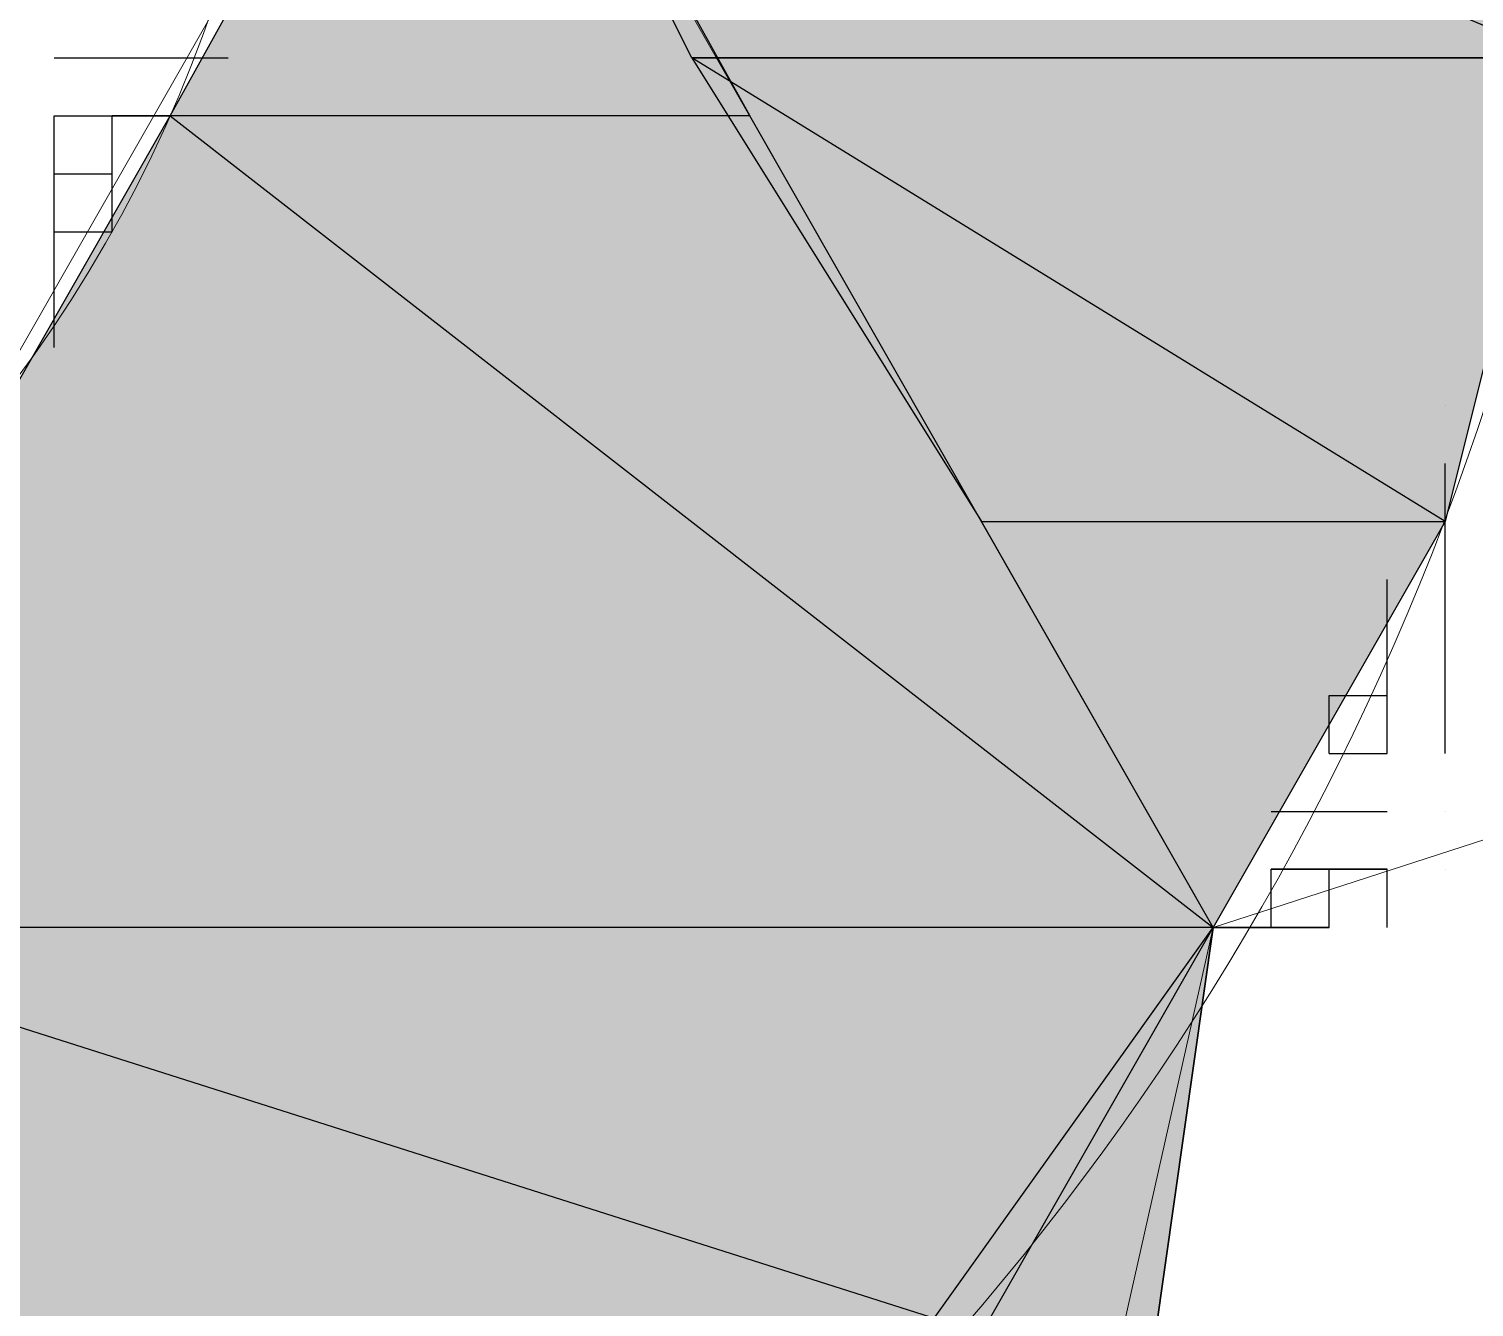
# Model space of a CAD drawing. Header units: millimetres. Extents: x 6 to 745025, y -1528 to 119936.
# Drawn here: x 181.817 to 182.873, y 108.618 to 109.552 of the extents above; entities that cross this region are included whole.
import ezdxf

# ---------------------------------------------------------------- set-up
doc = ezdxf.new("R2010")
doc.units = ezdxf.units.MM
doc.header["$MEASUREMENT"] = 0
doc.layers.get('0').update_dxf_attribs({"linetype": 'CONTINUOUS'})

msp = doc.modelspace()

# ---------------------------------------------------------------- hatches: boundary and pattern name
at = {"true_color": 0x000006}
msp.add_hatch(color=0, dxfattribs=at).paths.add_polyline_path([(182.1321, 109.8691), (182.3438, 109.4881), (181.9204, 109.4881)])
at = {"true_color": 0x000003}
h = msp.add_hatch(color=0, dxfattribs=at)
h.paths.add_polyline_path([(182.9788, 109.8691), (182.1321, 109.8691), (182.9364, 109.5304)])
h.paths.add_polyline_path([(182.1321, 109.8691), (182.9364, 109.5304), (182.3014, 109.5304)])
h = msp.add_hatch(color=0, dxfattribs=at)
h.paths.add_polyline_path([(182.3014, 109.5304), (182.5131, 109.1918), (182.8518, 109.1918)])
h.paths.add_polyline_path([(182.5131, 109.1918), (182.8518, 109.1918), (182.6824, 108.8954)])
msp.add_hatch(color=0, dxfattribs=at).paths.add_polyline_path([(182.3014, 109.5304), (182.9364, 109.5304), (182.8518, 109.1918)])
at = {"true_color": 0x000006}
h = msp.add_hatch(color=0, dxfattribs=at)
h.paths.add_polyline_path([(182.3438, 109.4881), (181.9204, 109.4881), (182.6824, 108.8954)])
h.paths.add_polyline_path([(181.9204, 109.4881), (182.6824, 108.8954), (181.5818, 108.8954)])
at = {"true_color": 0x000003}
h = msp.add_hatch(color=0, dxfattribs=at)
h.paths.add_polyline_path([(182.6824, 108.8954), (181.5818, 108.8954), (182.5131, 108.5991)])
h.paths.add_polyline_path([(181.5818, 108.8954), (182.5131, 108.5991), (181.4124, 108.5991)])
at = {"true_color": 0x000005}
h = msp.add_hatch(color=0, dxfattribs=at)
h.paths.add_polyline_path([(182.6401, 108.5991), (182.6824, 108.8954)])
h.paths.add_polyline_path([(182.6824, 108.8954), (182.6401, 108.5991), (182.4708, 108.5991)])

# ---------------------------------------------------------------- linework, layer by layer
at = {"color": 0, "linetype": 'Continuous', "lineweight": 25, "true_color": 0x000001}
for p, q in [((181.8358, 109.5304), (181.8358, 109.5304)), ((181.8358, 109.5304), (181.8358, 109.5304)), ((181.8358, 109.5304), (181.8358, 109.5304)), ((181.8358, 109.5304), (181.8358, 109.5304)), ((181.8358, 109.5304), (181.8358, 109.5304)), ((181.8358, 109.5304), (181.8358, 109.5304)), ((181.8358, 109.5304), (181.8358, 109.5304)), ((181.8358, 109.5304), (181.8358, 109.5304)), ((181.8781, 109.5304), (181.8781, 109.5304)), ((181.8781, 109.5304), (181.8781, 109.5304)), ((181.8781, 109.5304), (181.8781, 109.5304)), ((181.8781, 109.5304), (181.8781, 109.5304)), ((181.8781, 109.5304), (181.8781, 109.5304)), ((181.8781, 109.5304), (181.8781, 109.5304)), ((181.8781, 109.5304), (181.8781, 109.5304)), ((181.9204, 109.5304), (181.9204, 109.5304)), ((181.9204, 109.5304), (181.9204, 109.5304)), ((181.9204, 109.5304), (181.9204, 109.5304)), ((181.9204, 109.5304), (181.9204, 109.5304)), ((181.8358, 109.4881), (181.8781, 109.4881)), ((181.8358, 109.4881), (181.8781, 109.4881)), ((181.8358, 109.4881), (181.8781, 109.4881)), ((181.8781, 109.4458), (181.8781, 109.4881)), ((181.8781, 109.4458), (181.8781, 109.4881)), ((181.8781, 109.4458), (181.8781, 109.4881)), ((181.8781, 109.4881), (181.8781, 109.4881)), ((181.8781, 109.4881), (181.8781, 109.4881)), ((181.9204, 109.4881), (181.9204, 109.4881)), ((181.8358, 109.4458), (181.8781, 109.4458)), ((181.8358, 109.4458), (181.8781, 109.4458)), ((181.8358, 109.4458), (181.8781, 109.4458)), ((181.8358, 109.4458), (181.8781, 109.4458)), ((181.8358, 109.4458), (181.8781, 109.4458)), ((181.8358, 109.4458), (181.8781, 109.4458)), ((181.8358, 109.4458), (181.8781, 109.4458)), ((181.8358, 109.4034), (181.8781, 109.4034)), ((181.8358, 109.4034), (181.8781, 109.4034)), ((181.8358, 109.4034), (181.8781, 109.4034)), ((181.8358, 109.4034), (181.8781, 109.4034)), ((181.8358, 109.4034), (181.8781, 109.4034)), ((181.8358, 109.4034), (181.8358, 109.4034)), ((181.8358, 109.4034), (181.8358, 109.4034)), ((181.8358, 109.3611), (181.8358, 109.3611)), ((181.8358, 109.3611), (181.8358, 109.3611)), ((181.8358, 109.3611), (181.8358, 109.3611)), ((181.8358, 109.3611), (181.8358, 109.3611)), ((181.8358, 109.3611), (181.8358, 109.3611)), ((181.8358, 109.3611), (181.8358, 109.3611)), ((181.8358, 109.3611), (181.8358, 109.3611)), ((181.8358, 109.3188), (181.8358, 109.3188)), ((181.8358, 109.3188), (181.8358, 109.3188))]:
    msp.add_line(p, q, dxfattribs=at)
at = {"color": 0, "linetype": 'Continuous', "lineweight": 25, "true_color": 0x000002}
for p, q in [((181.9204, 109.5304), (181.9628, 109.5304)), ((181.9204, 109.5304), (181.9204, 109.5304)), ((181.9204, 109.5304), (181.9204, 109.5304)), ((181.9204, 109.5304), (181.9204, 109.5304)), ((181.9204, 109.5304), (181.9204, 109.5304)), ((181.9204, 109.5304), (181.9204, 109.5304)), ((181.9204, 109.5304), (181.9204, 109.5304)), ((181.9204, 109.5304), (181.9204, 109.5304)), ((181.9204, 109.5304), (181.9204, 109.5304)), ((181.9204, 109.5304), (181.9204, 109.5304)), ((181.9204, 109.5304), (181.9204, 109.5304)), ((181.9204, 109.5304), (181.9204, 109.5304)), ((181.8781, 109.4881), (181.8781, 109.4881)), ((181.8781, 109.4458), (181.8781, 109.4881)), ((181.9204, 109.4881), (181.9204, 109.4881)), ((181.9204, 109.4881), (181.9204, 109.4881)), ((181.9204, 109.4881), (181.9204, 109.4881)), ((181.9204, 109.4881), (181.9204, 109.4881)), ((181.9204, 109.4881), (181.9204, 109.4881)), ((181.8781, 109.4458), (181.8781, 109.4458)), ((181.8358, 109.4034), (181.8358, 109.4034)), ((181.8358, 109.4034), (181.8358, 109.4034)), ((181.8781, 109.4034), (181.8781, 109.4034)), ((181.8781, 109.4034), (181.8781, 109.4034)), ((181.8358, 109.3611), (181.8358, 109.3611)), ((181.8358, 109.3611), (181.8358, 109.3611)), ((181.8358, 109.3188), (181.8358, 109.3188)), ((181.8358, 109.3188), (181.8358, 109.3188))]:
    msp.add_line(p, q, dxfattribs=at)
at = {"color": 0, "linetype": 'Continuous', "lineweight": 25, "true_color": 0x000005}
for p, q in [((182.8518, 109.2764), (182.8518, 109.2764)), ((182.8518, 109.2764), (182.8518, 109.2764)), ((182.8518, 109.2764), (182.8518, 109.2764)), ((182.8518, 109.2764), (182.8518, 109.2764)), ((182.8518, 109.2764), (182.8518, 109.2764)), ((182.8518, 109.2764), (182.8518, 109.2764)), ((182.8518, 109.2341), (182.8518, 109.2341)), ((182.8518, 109.2341), (182.8518, 109.2341)), ((182.8518, 109.2341), (182.8518, 109.2341)), ((182.8518, 109.2341), (182.8518, 109.2341)), ((182.8518, 109.2341), (182.8518, 109.2341)), ((182.8518, 109.2341), (182.8518, 109.2341)), ((182.8518, 109.2341), (182.8518, 109.2341)), ((182.8518, 109.1918), (182.8518, 109.1918)), ((182.8518, 109.1918), (182.8518, 109.1918)), ((182.8518, 109.1918), (182.8518, 109.1918)), ((182.8518, 109.1918), (182.8518, 109.1918)), ((182.8518, 109.1918), (182.8518, 109.1918)), ((182.8518, 109.1918), (182.8518, 109.1918)), ((182.8518, 109.1918), (182.8518, 109.1918)), ((182.8094, 109.1494), (182.8094, 109.1494)), ((182.8094, 109.1494), (182.8094, 109.1494)), ((182.8094, 109.1494), (182.8094, 109.1494)), ((182.8094, 109.1494), (182.8094, 109.1494)), ((182.8094, 109.1494), (182.8094, 109.1494)), ((182.8094, 109.1494), (182.8094, 109.1494)), ((182.8518, 109.1494), (182.8518, 109.1494)), ((182.8518, 109.1494), (182.8518, 109.1494)), ((182.8518, 109.1494), (182.8518, 109.1494)), ((182.8518, 109.1494), (182.8518, 109.1494)), ((182.8518, 109.1494), (182.8518, 109.1494)), ((182.8518, 109.1494), (182.8518, 109.1494)), ((182.8518, 109.1494), (182.8518, 109.1494)), ((182.8094, 109.1071), (182.8094, 109.1071)), ((182.8094, 109.1071), (182.8094, 109.1071)), ((182.8094, 109.1071), (182.8094, 109.1071)), ((182.8094, 109.1071), (182.8094, 109.1071)), ((182.8094, 109.1071), (182.8094, 109.1071)), ((182.8094, 109.1071), (182.8094, 109.1071)), ((182.8094, 109.1071), (182.8094, 109.1071)), ((182.8518, 109.1071), (182.8518, 109.1071)), ((182.8518, 109.1071), (182.8518, 109.1071)), ((182.8518, 109.1071), (182.8518, 109.1071)), ((182.8518, 109.1071), (182.8518, 109.1071)), ((182.8518, 109.1071), (182.8518, 109.1071)), ((182.8518, 109.1071), (182.8518, 109.1071)), ((182.8518, 109.1071), (182.8518, 109.1071)), ((182.7671, 109.0648), (182.8094, 109.0648)), ((182.7671, 109.0648), (182.8094, 109.0648)), ((182.7671, 109.0648), (182.8094, 109.0648)), ((182.7671, 109.0224), (182.7671, 109.0648)), ((182.8094, 109.0648), (182.8094, 109.0648)), ((182.8094, 109.0648), (182.8094, 109.0648)), ((182.8094, 109.0648), (182.8094, 109.0648)), ((182.8094, 109.0648), (182.8094, 109.0648)), ((182.8094, 109.0224), (182.8094, 109.0648)), ((182.8094, 109.0224), (182.8094, 109.0648)), ((182.8518, 109.0648), (182.8518, 109.0648)), ((182.8518, 109.0648), (182.8518, 109.0648)), ((182.8518, 109.0648), (182.8518, 109.0648)), ((182.8518, 109.0648), (182.8518, 109.0648)), ((182.8518, 109.0648), (182.8518, 109.0648)), ((182.8518, 109.0648), (182.8518, 109.0648)), ((182.8518, 109.0648), (182.8518, 109.0648)), ((182.7671, 109.0224), (182.8094, 109.0224)), ((182.7671, 109.0224), (182.8094, 109.0224)), ((182.7671, 109.0224), (182.8094, 109.0224)), ((182.7671, 109.0224), (182.8094, 109.0224)), ((182.7671, 109.0224), (182.8094, 109.0224)), ((182.7671, 109.0224), (182.8094, 109.0224)), ((182.7671, 109.0224), (182.8094, 109.0224)), ((182.7671, 109.0224), (182.8094, 109.0224)), ((182.7671, 109.0224), (182.7671, 109.0224)), ((182.7671, 109.0224), (182.7671, 109.0224)), ((182.7671, 109.0224), (182.7671, 109.0224)), ((182.7671, 109.0224), (182.7671, 109.0224)), ((182.8518, 109.0224), (182.8518, 109.0224)), ((182.8518, 109.0224), (182.8518, 109.0224)), ((182.8518, 109.0224), (182.8518, 109.0224)), ((182.8518, 109.0224), (182.8518, 109.0224)), ((182.8518, 109.0224), (182.8518, 109.0224)), ((182.8518, 109.0224), (182.8518, 109.0224)), ((182.8518, 109.0224), (182.8518, 109.0224)), ((182.8518, 109.0224), (182.8518, 109.0224)), ((182.7248, 108.9801), (182.7248, 108.9801)), ((182.7671, 108.9801), (182.8094, 108.9801)), ((182.7671, 108.9801), (182.8094, 108.9801)), ((182.7671, 108.9801), (182.8094, 108.9801)), ((182.7671, 108.9801), (182.8094, 108.9801)), ((182.7671, 108.9801), (182.7671, 108.9801)), ((182.7671, 108.9801), (182.7671, 108.9801)), ((182.7671, 108.9801), (182.7671, 108.9801)), ((182.7671, 108.9801), (182.7671, 108.9801)), ((182.7671, 108.9801), (182.7671, 108.9801)), ((182.7671, 108.9801), (182.7671, 108.9801)), ((182.7671, 108.9801), (182.7671, 108.9801)), ((182.8094, 108.9801), (182.8094, 108.9801)), ((182.8094, 108.9801), (182.8094, 108.9801)), ((182.8094, 108.9801), (182.8094, 108.9801)), ((182.8094, 108.9801), (182.8094, 108.9801)), ((182.8094, 108.9801), (182.8094, 108.9801)), ((182.8094, 108.9801), (182.8094, 108.9801)), ((182.8094, 108.9801), (182.8094, 108.9801)), ((182.8518, 108.9801), (182.8518, 108.9801)), ((182.8518, 108.9801), (182.8518, 108.9801)), ((182.8518, 108.9801), (182.8518, 108.9801)), ((182.8518, 108.9801), (182.8518, 108.9801)), ((182.8518, 108.9801), (182.8518, 108.9801)), ((182.8518, 108.9801), (182.8518, 108.9801)), ((182.8518, 108.9801), (182.8518, 108.9801)), ((182.8518, 108.9801), (182.8518, 108.9801)), ((182.8518, 108.9801), (182.8518, 108.9801)), ((182.8518, 108.9801), (182.8518, 108.9801)), ((182.8518, 108.9801), (182.8518, 108.9801)), ((182.8518, 108.9801), (182.8518, 108.9801)), ((182.8518, 108.9801), (182.8518, 108.9801)), ((182.8518, 108.9801), (182.8518, 108.9801)), ((182.7248, 108.8954), (182.7248, 108.9378)), ((182.7248, 108.8954), (182.7248, 108.9378)), ((182.7248, 108.8954), (182.7248, 108.9378)), ((182.7248, 108.8954), (182.7248, 108.9378)), ((182.7248, 108.8954), (182.7248, 108.9378)), ((182.7671, 108.8954), (182.7671, 108.9378)), ((182.7671, 108.8954), (182.7671, 108.9378)), ((182.7671, 108.8954), (182.7671, 108.9378)), ((182.7671, 108.8954), (182.7671, 108.9378)), ((182.7671, 108.8954), (182.7671, 108.9378)), ((182.7671, 108.8954), (182.7671, 108.9378)), ((182.7671, 108.8954), (182.7671, 108.9378)), ((182.8094, 108.8954), (182.8094, 108.9378)), ((182.8094, 108.9378), (182.8094, 108.9378)), ((182.8094, 108.9378), (182.8094, 108.9378)), ((182.8094, 108.9378), (182.8094, 108.9378)), ((182.8094, 108.9378), (182.8094, 108.9378)), ((182.8094, 108.9378), (182.8094, 108.9378)), ((182.8094, 108.9378), (182.8094, 108.9378)), ((182.8518, 108.9378), (182.8518, 108.9378)), ((182.8518, 108.9378), (182.8518, 108.9378)), ((182.8518, 108.9378), (182.8518, 108.9378)), ((182.8518, 108.9378), (182.8518, 108.9378)), ((182.8518, 108.9378), (182.8518, 108.9378)), ((182.8518, 108.9378), (182.8518, 108.9378)), ((182.8518, 108.9378), (182.8518, 108.9378)), ((182.8518, 108.9378), (182.8518, 108.9378)), ((182.8518, 108.9378), (182.8518, 108.9378)), ((182.8518, 108.9378), (182.8518, 108.9378)), ((182.8518, 108.9378), (182.8518, 108.9378)), ((182.8518, 108.9378), (182.8518, 108.9378)), ((182.6824, 108.8954), (182.6824, 108.8954)), ((182.7248, 108.8954), (182.7248, 108.8954)), ((182.7248, 108.8954), (182.7248, 108.8954))]:
    msp.add_line(p, q, dxfattribs=at)
at = {"color": 0, "linetype": 'Continuous', "lineweight": 18, "true_color": 0x000003}
msp.add_lwpolyline([(180.9891, 111.8588), (179.2958, 108.8954), (182.6824, 108.8954)], close=True, dxfattribs=at)
for points in [[(180.9891, 107.8794), (182.6824, 110.8428), (179.2958, 110.8428), (180.9891, 107.9218)], [(182.6824, 108.8954), (185.6881, 109.8691), (182.6824, 110.8428)], [(179.2958, 108.8954), (180.9891, 101.3601), (182.6824, 108.8954)]]:
    msp.add_lwpolyline(points, dxfattribs=at)
at = {"color": 0, "linetype": 'Continuous', "lineweight": -2, "true_color": 0x000006}
for points in [[(182.1321, 109.8691), (182.3438, 109.4881), (181.9204, 109.4881)], [(181.9204, 109.4881), (182.6824, 108.8954), (181.5818, 108.8954)], [(182.3438, 109.4881), (181.9204, 109.4881), (182.6824, 108.8954)]]:
    msp.add_lwpolyline(points, close=True, dxfattribs=at)
at = {"color": 0, "linetype": 'Continuous', "lineweight": -2, "true_color": 0x000003}
for points in [[(182.1321, 109.8691), (182.9364, 109.5304), (182.3014, 109.5304)], [(182.3014, 109.5304), (182.5131, 109.1918), (182.8518, 109.1918)], [(182.3014, 109.5304), (182.9364, 109.5304), (182.8518, 109.1918)], [(182.5131, 109.1918), (182.8518, 109.1918), (182.6824, 108.8954)], [(181.5818, 108.8954), (182.5131, 108.5991), (181.4124, 108.5991)], [(182.6824, 108.8954), (181.5818, 108.8954), (182.5131, 108.5991)]]:
    msp.add_lwpolyline(points, close=True, dxfattribs=at)
at = {"color": 0, "linetype": 'Continuous', "lineweight": 25, "true_color": 0x000001}
for points in [[(181.8358, 109.5304), (181.8781, 109.5304), (181.9204, 109.5304)], [(181.8358, 109.5304), (181.8781, 109.5304), (181.9204, 109.5304)], [(181.8358, 109.5304), (181.8781, 109.5304), (181.9204, 109.5304)], [(181.8358, 109.5304), (181.8781, 109.5304), (181.9204, 109.5304)], [(181.8358, 109.5304), (181.8781, 109.5304), (181.9204, 109.5304)], [(181.8358, 109.5304), (181.8781, 109.5304), (181.9204, 109.5304)], [(181.8358, 109.5304), (181.8781, 109.5304), (181.9204, 109.5304)], [(181.8358, 109.4881), (181.8781, 109.4881), (181.9204, 109.4881)], [(181.8358, 109.4881), (181.8781, 109.4881), (181.9204, 109.4881)], [(181.8358, 109.4881), (181.8781, 109.4881), (181.9204, 109.4881)], [(181.8358, 109.4881), (181.8781, 109.4881), (181.9204, 109.4881)], [(181.8358, 109.3188), (181.8358, 109.3611), (181.8358, 109.4034), (181.8358, 109.4458), (181.8358, 109.4881)], [(181.8358, 109.3188), (181.8358, 109.3611), (181.8358, 109.4034), (181.8358, 109.4458), (181.8358, 109.4881)], [(181.8358, 109.3611), (181.8358, 109.4034), (181.8358, 109.4458), (181.8358, 109.4881)], [(181.8358, 109.3611), (181.8358, 109.4034), (181.8358, 109.4458), (181.8358, 109.4881)], [(181.8358, 109.3611), (181.8358, 109.4034), (181.8358, 109.4458), (181.8358, 109.4881)], [(181.8358, 109.3611), (181.8358, 109.4034), (181.8358, 109.4458), (181.8358, 109.4881)], [(181.8358, 109.4034), (181.8358, 109.4458), (181.8358, 109.4881)], [(181.8358, 109.4034), (181.8358, 109.4458), (181.8358, 109.4881)], [(181.8781, 109.4034), (181.8781, 109.4458), (181.8781, 109.4881)], [(181.8781, 109.4034), (181.8781, 109.4458), (181.8781, 109.4881)]]:
    msp.add_lwpolyline(points, dxfattribs=at)
at = {"color": 0, "linetype": 'Continuous', "lineweight": 25, "true_color": 0x000002}
msp.add_lwpolyline([(181.9204, 109.4881), (181.9204, 109.4881), (181.8781, 109.4881)], close=True, dxfattribs=at)
at = {"color": 0, "linetype": 'Continuous', "lineweight": 25, "true_color": 0x000005}
for points in [[(182.8518, 109.0224), (182.8518, 109.0648), (182.8518, 109.1071), (182.8518, 109.1494), (182.8518, 109.1918), (182.8518, 109.2341)], [(182.8518, 109.0224), (182.8518, 109.0648), (182.8518, 109.1071), (182.8518, 109.1494), (182.8518, 109.1918), (182.8518, 109.2341)], [(182.8518, 109.0224), (182.8518, 109.0648), (182.8518, 109.1071), (182.8518, 109.1494), (182.8518, 109.1918), (182.8518, 109.2341)], [(182.8518, 109.0224), (182.8518, 109.0648), (182.8518, 109.1071), (182.8518, 109.1494), (182.8518, 109.1918), (182.8518, 109.2341)], [(182.8518, 109.0224), (182.8518, 109.0648), (182.8518, 109.1071), (182.8518, 109.1494), (182.8518, 109.1918)], [(182.8518, 109.0224), (182.8518, 109.0648), (182.8518, 109.1071), (182.8518, 109.1494), (182.8518, 109.1918)], [(182.8094, 109.0224), (182.8094, 109.0648), (182.8094, 109.1071), (182.8094, 109.1494)], [(182.8094, 109.0224), (182.8094, 109.0648), (182.8094, 109.1071), (182.8094, 109.1494)], [(182.8518, 109.0224), (182.8518, 109.0648), (182.8518, 109.1071), (182.8518, 109.1494)], [(182.8094, 109.0224), (182.8094, 109.0648), (182.8094, 109.1071)], [(182.8094, 109.0224), (182.8094, 109.0648), (182.8094, 109.1071)], [(182.8094, 109.0224), (182.8094, 109.0648), (182.8094, 109.1071)], [(182.7248, 108.9801), (182.7671, 108.9801), (182.8094, 108.9801)], [(182.7248, 108.9801), (182.7671, 108.9801), (182.8094, 108.9801)], [(182.7248, 108.9801), (182.7671, 108.9801), (182.8094, 108.9801)], [(182.7248, 108.9378), (182.7671, 108.9378), (182.8094, 108.9378)], [(182.7248, 108.9378), (182.7671, 108.9378), (182.8094, 108.9378)], [(182.7248, 108.9378), (182.7671, 108.9378), (182.8094, 108.9378)], [(182.7248, 108.9378), (182.7671, 108.9378), (182.8094, 108.9378)], [(182.7248, 108.9378), (182.7671, 108.9378), (182.8094, 108.9378)], [(182.7671, 108.8954), (182.7248, 108.8954), (182.7671, 108.8954), (182.7248, 108.8954), (182.6824, 108.8954), (182.7248, 108.8954)]]:
    msp.add_lwpolyline(points, dxfattribs=at)
msp.add_lwpolyline([(182.8094, 108.9378), (182.7671, 108.9378), (182.7248, 108.9378), (182.7671, 108.9378)], close=True, dxfattribs=at)
at = {"color": 0, "linetype": 'Continuous', "lineweight": -2, "true_color": 0x000005}
for points in [[(182.6824, 108.8954), (182.6401, 108.5991), (182.4708, 108.5991)], [(182.6401, 108.5991), (182.6824, 108.8954)]]:
    msp.add_lwpolyline(points, close=True, dxfattribs=at)
at = {"color": 0, "linetype": 'Continuous', "lineweight": 18, "true_color": 0x000003}
for points in [[(181.0103, 107.9218), (182.0974, 107.9218), (182.9788, 108.8031), (182.9788, 109.8903)], [(181.0103, 108.8954), (181.5597, 108.8954), (182.0051, 109.3408), (182.0051, 109.8903)]]:
    msp.add_open_spline(points, degree=3, dxfattribs=at)

doc.saveas('drawing.dxf')
